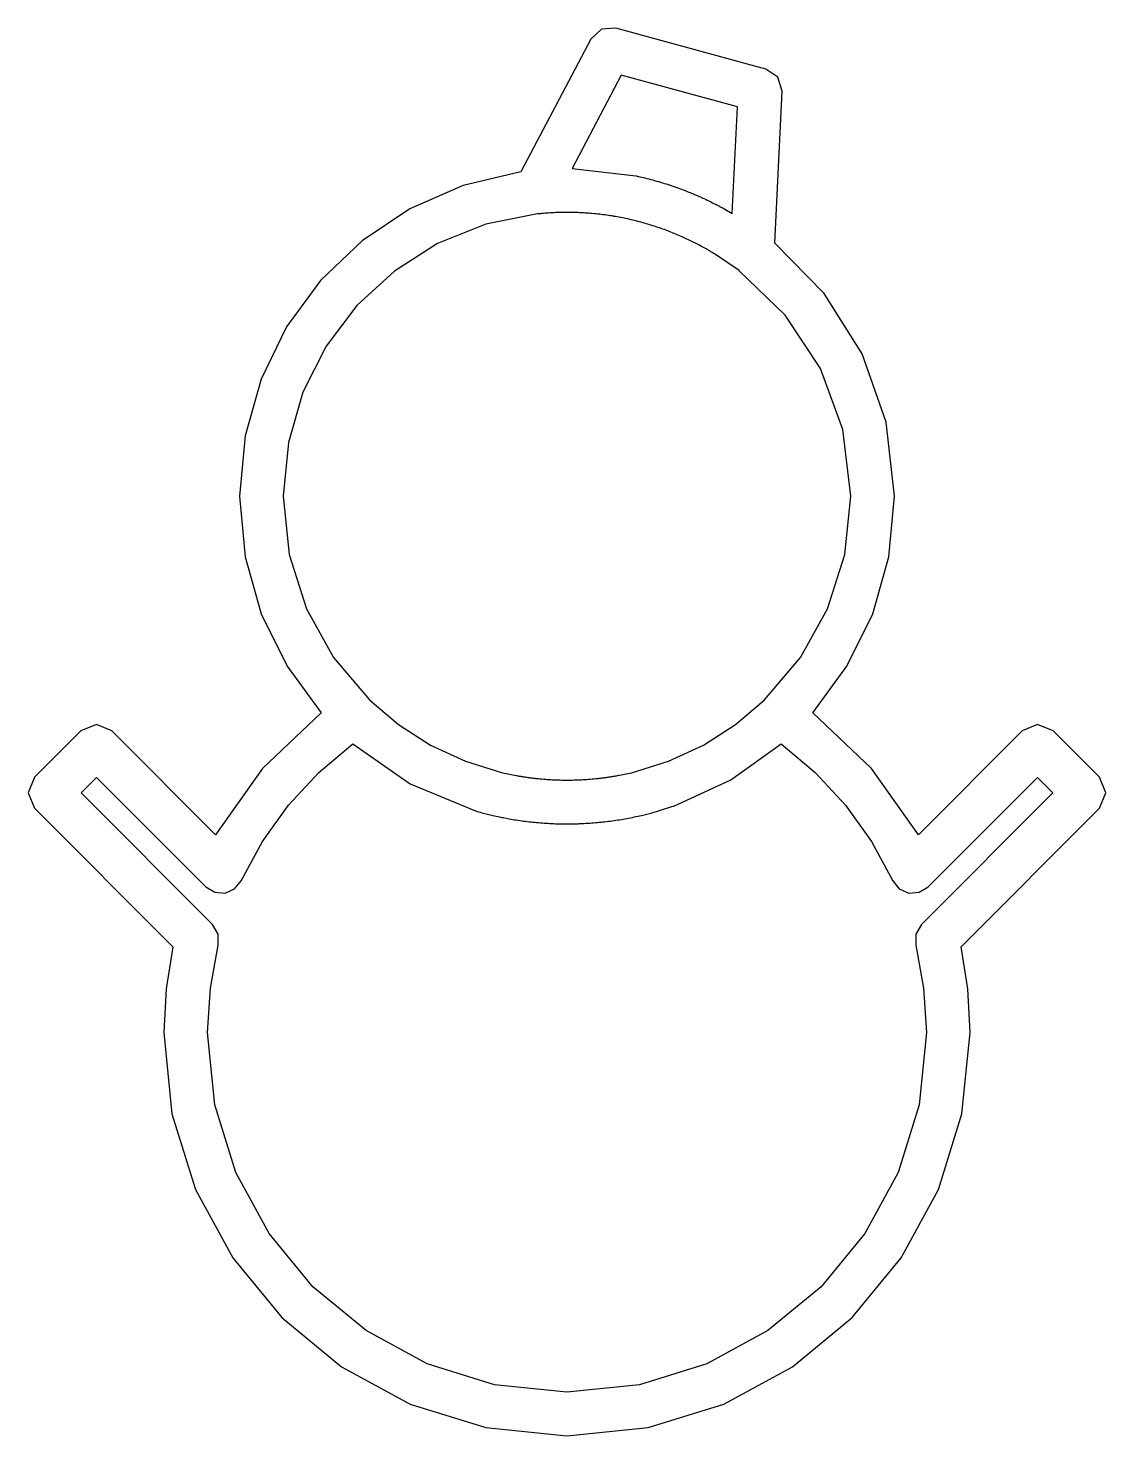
# Model space of a CAD drawing. Extents: x 0 to 36.9, y 0.8 to 49.
import ezdxf

# ---------------------------------------------------------------- set-up
doc = ezdxf.new("R2010")
doc.units = 0
doc.layers.get('0').update_dxf_attribs({"linetype": 'CONTINUOUS'})

msp = doc.modelspace()

# ---------------------------------------------------------------- linework, layer by layer
at = {"color": 7}
for points in [[(16.874323, 44.054661), (14.897161, 43.589225), (13.071688, 42.791174), (11.432402, 41.69502), (10.013805, 40.335277), (8.850396, 38.746454), (7.976675, 36.963065), (7.427142, 35.019621), (7.236298, 32.950633), (7.428861, 30.872393), (7.9833, 28.920998), (8.86474, 27.131415), (10.038305, 25.538614), (8.021425, 23.637109), (6.419296, 21.366604), (6.419296, 21.366604), (2.868287, 24.917613), (2.337786, 25.137363), (1.807284, 24.917613), (0.22028, 23.330609), (0.00053, 22.800107), (0.22028, 22.269606), (4.958292, 17.530594), (4.724917, 16.085965), (4.645291, 14.595586), (4.925978, 11.814909), (5.730904, 9.224276), (7.00437, 6.879385), (8.690677, 4.835936), (10.734125, 3.149629), (13.079016, 1.876163), (15.66965, 1.071237), (18.450327, 0.790551), (21.231004, 1.071237), (23.821637, 1.876163), (26.166528, 3.149629), (28.209976, 4.835936), (29.896283, 6.879385), (31.16975, 9.224276), (31.974675, 11.814909), (32.255362, 14.595586), (32.175737, 16.08609), (31.942361, 17.531594), (36.681373, 22.269606), (36.901124, 22.800107), (36.681373, 23.330609), (35.093369, 24.917613), (34.563368, 25.137363), (34.033366, 24.917613), (30.481357, 21.366604), (28.879353, 23.637109), (26.863348, 25.538614), (28.036335, 27.131415), (28.917478, 28.920998), (29.471808, 30.872393), (29.664355, 32.950633), (29.375558, 35.487936), (28.552477, 37.82152), (27.260083, 39.886416), (25.563345, 41.617655), (25.814345, 46.812668), (25.671845, 47.28942), (25.262344, 47.57267), (20.124331, 48.972674), (19.62733, 48.937174), (19.262329, 48.598673), (16.874323, 44.054661)], [(18.626327, 44.163662), (20.811333, 43.915661), (20.815333, 43.914661), (20.942333, 43.886661), (20.950333, 43.884661), (21.074333, 43.855661), (21.117333, 43.845661), (21.184334, 43.828661), (21.251334, 43.811661), (21.318334, 43.793661), (21.385334, 43.775661), (21.452334, 43.757661), (21.519334, 43.73866), (21.585335, 43.71966), (21.651335, 43.70066), (21.717335, 43.68066), (21.783335, 43.66066), (21.849335, 43.63966), (21.915335, 43.61866), (21.980336, 43.59666), (22.045336, 43.57466), (22.110336, 43.55266), (22.175336, 43.53066), (22.240336, 43.50766), (22.304336, 43.48366), (22.368337, 43.45966), (22.433337, 43.43566), (22.497337, 43.41166), (22.560337, 43.38666), (22.624337, 43.360659), (22.687337, 43.335659), (22.750338, 43.309659), (22.772338, 43.300659), (22.813338, 43.282659), (22.853338, 43.265659), (22.885338, 43.252659), (22.939338, 43.228659), (22.975338, 43.212659), (23.008338, 43.198659), (23.063338, 43.173659), (23.096338, 43.158659), (23.130338, 43.142659), (23.187339, 43.116659), (23.216339, 43.102659), (23.252339, 43.085659), (23.310339, 43.058659), (23.335339, 43.045659), (23.372339, 43.027659), (23.432339, 42.998659), (23.438339, 42.995659), (23.54934, 42.939658), (23.55734, 42.934658), (23.67134, 42.876658), (23.67634, 42.873658), (23.79234, 42.810658), (23.79434, 42.809658), (24.110341, 42.631658), (24.287341, 46.283667), (20.310331, 47.36767), (18.626327, 44.163662)], [(18.387326, 42.664658), (18.323326, 42.663658), (18.260326, 42.662658), (18.197326, 42.661658), (18.134326, 42.659658), (18.071326, 42.657658), (18.008325, 42.654658), (17.945325, 42.651658), (17.882325, 42.648658), (17.819325, 42.644658), (17.757325, 42.640658), (17.694325, 42.635658), (17.632324, 42.630658), (17.601324, 42.627658), (17.569324, 42.625658), (17.539324, 42.622658), (17.507324, 42.619658), (17.477324, 42.616658), (17.445324, 42.613658), (15.66714, 42.259727), (14.021565, 41.597405), (12.540804, 40.658895), (11.257058, 39.4764), (10.202532, 38.082123), (9.409429, 36.508267), (8.909951, 34.787036), (8.736302, 32.950633), (8.941459, 30.956925), (9.529304, 29.102998), (10.4584, 27.430385), (11.687309, 25.980615), (11.695309, 25.972615), (12.685343, 25.134082), (13.782065, 24.431861), (14.972161, 23.879266), (16.242321, 23.489609), (16.304321, 23.474609), (16.362321, 23.461609), (16.421321, 23.449609), (16.480322, 23.436609), (16.538322, 23.424609), (16.597322, 23.413609), (16.656322, 23.402609), (16.716322, 23.391609), (16.755322, 23.384609), (16.775322, 23.380609), (16.814322, 23.374609), (16.834322, 23.370609), (16.873323, 23.364609), (16.894323, 23.360609), (16.932323, 23.354609), (16.954323, 23.351609), (16.991323, 23.345609), (17.014323, 23.342609), (17.050323, 23.336609), (17.074323, 23.333609), (17.109323, 23.328608), (17.134323, 23.325608), (17.169323, 23.320608), (17.194323, 23.317608), (17.229323, 23.312608), (17.254324, 23.309608), (17.289324, 23.305608), (17.315324, 23.302608), (17.349324, 23.298608), (17.375324, 23.295608), (17.409324, 23.291608), (17.436324, 23.289608), (17.469324, 23.285608), (17.530324, 23.279608), (17.590324, 23.274608), (17.651325, 23.269608), (17.712325, 23.264608), (17.773325, 23.259608), (17.834325, 23.255608), (17.895325, 23.252608), (17.956325, 23.248608), (18.017325, 23.246608), (18.079326, 23.243608), (18.141326, 23.241608), (18.202326, 23.239608), (18.264326, 23.238608), (18.326326, 23.237608), (18.388326, 23.236608), (18.450327, 23.236608), (18.512327, 23.236608), (18.574327, 23.237608), (18.636327, 23.238608), (18.698327, 23.239608), (18.760327, 23.241608), (18.821328, 23.243608), (18.883328, 23.246608), (18.944328, 23.248608), (19.005328, 23.252608), (19.067328, 23.255608), (19.128328, 23.259608), (19.189328, 23.264608), (19.249329, 23.269608), (19.310329, 23.274608), (19.371329, 23.279608), (19.431329, 23.285608), (19.464329, 23.289608), (19.491329, 23.291608), (19.525329, 23.295608), (19.552329, 23.298608), (19.586329, 23.302608), (19.61233, 23.305608), (19.64633, 23.309608), (19.67233, 23.312608), (19.70633, 23.317608), (19.73133, 23.320608), (19.76733, 23.325608), (19.79133, 23.328608), (19.82733, 23.333609), (19.85033, 23.336609), (19.88733, 23.342609), (19.91033, 23.345609), (19.94633, 23.351609), (19.96933, 23.354609), (20.006331, 23.360609), (20.028331, 23.364609), (20.066331, 23.370609), (20.086331, 23.374609), (20.125331, 23.380609), (20.145331, 23.384609), (20.185331, 23.391609), (20.244331, 23.402609), (20.303331, 23.413609), (20.362331, 23.424609), (20.421332, 23.436609), (20.479332, 23.449609), (20.538332, 23.461609), (20.603332, 23.476609), (20.658332, 23.489609), (21.928914, 23.879266), (23.118963, 24.431861), (24.215451, 25.134082), (25.205344, 25.972615), (25.214344, 25.980615), (26.442675, 27.430385), (27.371474, 29.102998), (27.95921, 30.956925), (28.164351, 32.950633), (27.894397, 35.232311), (27.126724, 37.320769), (25.924611, 39.152914), (24.351342, 40.665653), (24.340342, 40.673653), (23.506339, 41.245654), (23.459339, 41.273654), (23.418339, 41.298654), (23.379339, 41.320654), (23.338339, 41.345654), (23.294339, 41.370654), (23.247339, 41.397655), (23.219339, 41.413655), (23.173339, 41.439655), (23.127338, 41.464655), (23.083338, 41.488655), (23.035338, 41.514655), (22.987338, 41.540655), (22.966338, 41.551655), (22.918338, 41.576655), (22.870338, 41.601655), (22.822338, 41.626655), (22.773338, 41.650655), (22.722337, 41.675655), (22.707337, 41.683655), (22.658337, 41.707655), (22.607337, 41.731655), (22.556337, 41.755655), (22.506337, 41.778655), (22.442337, 41.807656), (22.392337, 41.830656), (22.338336, 41.853656), (22.279336, 41.879656), (22.225336, 41.902656), (22.173336, 41.924656), (22.120336, 41.946656), (22.066336, 41.968656), (22.006336, 41.992656), (21.952335, 42.013656), (21.899335, 42.033656), (21.844335, 42.054656), (21.788335, 42.075656), (21.728335, 42.096656), (21.674335, 42.115656), (21.621335, 42.134656), (21.564334, 42.153656), (21.505334, 42.173656), (21.447334, 42.192657), (21.392334, 42.210657), (21.337334, 42.227657), (21.280334, 42.245657), (21.219334, 42.263657), (21.161333, 42.280657), (21.106333, 42.296657), (21.050333, 42.311657), (20.992333, 42.327657), (20.938333, 42.342657), (20.872333, 42.359657), (20.817333, 42.373657), (20.760332, 42.387657), (20.697332, 42.402657), (20.648332, 42.414657), (20.591332, 42.427657), (20.579332, 42.430657), (20.524332, 42.442657), (20.466332, 42.454657), (20.410332, 42.466657), (20.354331, 42.477657), (20.296331, 42.488657), (20.283331, 42.491657), (20.228331, 42.501657), (20.166331, 42.513657), (20.114331, 42.522657), (20.057331, 42.531657), (20.041331, 42.534657), (19.98533, 42.543657), (19.92833, 42.552657), (19.87033, 42.561657), (19.81433, 42.569657), (19.75733, 42.577658), (19.74033, 42.579658), (19.68333, 42.586658), (19.62633, 42.593658), (19.569329, 42.600658), (19.512329, 42.607658), (19.493329, 42.609658), (19.435329, 42.615658), (19.378329, 42.620658), (19.315329, 42.626658), (19.264329, 42.630658), (19.207328, 42.635658), (19.187328, 42.636658), (19.129328, 42.641658), (19.071328, 42.644658), (19.014328, 42.648658), (18.956328, 42.651658), (18.898328, 42.654658), (18.878328, 42.655658), (18.820328, 42.657658), (18.762327, 42.659658), (18.704327, 42.661658), (18.646327, 42.662658), (18.588327, 42.663658), (18.566327, 42.663658), (18.508327, 42.664658), (18.450327, 42.664658), (18.387326, 42.664658)], [(18.381326, 21.736604), (18.450327, 21.736604), (18.523327, 21.736604), (18.581327, 21.737604), (18.647327, 21.738604), (18.712327, 21.739604), (18.778327, 21.741604), (18.811327, 21.742604), (18.843328, 21.743604), (18.883328, 21.744604), (18.908328, 21.745604), (18.955328, 21.747604), (18.973328, 21.748604), (19.038328, 21.751604), (19.100328, 21.755604), (19.170328, 21.759605), (19.241329, 21.764605), (19.297329, 21.768605), (19.361329, 21.773605), (19.426329, 21.778605), (19.490329, 21.784605), (19.554329, 21.790605), (19.61833, 21.796605), (19.68233, 21.803605), (19.74033, 21.810605), (19.87733, 21.826605), (19.93733, 21.834605), (20.000331, 21.842605), (20.063331, 21.851605), (20.126331, 21.861605), (20.189331, 21.870605), (20.252331, 21.880605), (20.315331, 21.891605), (20.378331, 21.901605), (20.434332, 21.911605), (20.572332, 21.937605), (20.627332, 21.948605), (20.690332, 21.960605), (20.751332, 21.973605), (20.813333, 21.986605), (20.875333, 21.999605), (20.937333, 22.013605), (20.998333, 22.027605), (21.049333, 22.039605), (21.317334, 22.107605), (21.364334, 22.119605), (21.425334, 22.135605), (21.485334, 22.152606), (21.545334, 22.169606), (21.587335, 22.181606), (22.045336, 22.326606), (22.082336, 22.338606), (22.111336, 22.348606), (24.059966, 23.239983), (25.787345, 24.472611), (26.94952, 23.490625), (27.982226, 22.374481), (28.872244, 21.1374), (29.606355, 19.792599), (29.829106, 19.514474), (30.155356, 19.370598), (30.511232, 19.394473), (30.815358, 19.579599), (34.563368, 23.326608), (35.090369, 22.799607), (30.586357, 18.296596), (30.394107, 17.966845), (30.389357, 17.584594), (30.661983, 16.117465), (30.755358, 14.595586), (30.505164, 12.11709), (29.787684, 9.807965), (28.652569, 7.717864), (27.149474, 5.896439), (25.328049, 4.393343), (23.237948, 3.258229), (20.928823, 2.540749), (18.450327, 2.290555), (15.97183, 2.540749), (13.662705, 3.258229), (11.572604, 4.393343), (9.751179, 5.896439), (8.248084, 7.717864), (7.11297, 9.807965), (6.395489, 12.11709), (6.145295, 14.595586), (6.23867, 16.117465), (6.511296, 17.584594), (6.506546, 17.966845), (6.314296, 18.296596), (1.811284, 22.799607), (2.337286, 23.326608), (6.085295, 19.579599), (6.389796, 19.394473), (6.745297, 19.370598), (7.071673, 19.514474), (7.295298, 19.792599), (8.028831, 21.1374), (8.918552, 22.374481), (9.951149, 23.490625), (11.113308, 24.472611), (13.077063, 23.107358), (15.315319, 22.181606), (15.355319, 22.169606), (15.415319, 22.152606), (15.475319, 22.135605), (15.536319, 22.119605), (15.582319, 22.107605), (15.91732, 22.024605), (15.96432, 22.013605), (16.02532, 21.999605), (16.087321, 21.986605), (16.149321, 21.973605), (16.211321, 21.960605), (16.262321, 21.950605), (16.466322, 21.911605), (16.522322, 21.901605), (16.585322, 21.891605), (16.648322, 21.880605), (16.711322, 21.870605), (16.774322, 21.861605), (16.837322, 21.851605), (16.900323, 21.842605), (16.964323, 21.834605), (17.023323, 21.826605), (17.160323, 21.810605), (17.218323, 21.803605), (17.282324, 21.796605), (17.346324, 21.790605), (17.410324, 21.784605), (17.475324, 21.778605), (17.539324, 21.773605), (17.603324, 21.768605), (17.668325, 21.763605), (17.731325, 21.759605), (17.802325, 21.755604), (17.862325, 21.751604), (17.927325, 21.748604), (17.992325, 21.745604), (18.057326, 21.743604), (18.089326, 21.742604), (18.123326, 21.741604), (18.161326, 21.740604), (18.188326, 21.739604), (18.233326, 21.738604), (18.253326, 21.738604), (18.319326, 21.737604), (18.381326, 21.736604)]]:
    msp.add_lwpolyline(points, close=True, dxfattribs=at)

doc.saveas('drawing.dxf')
